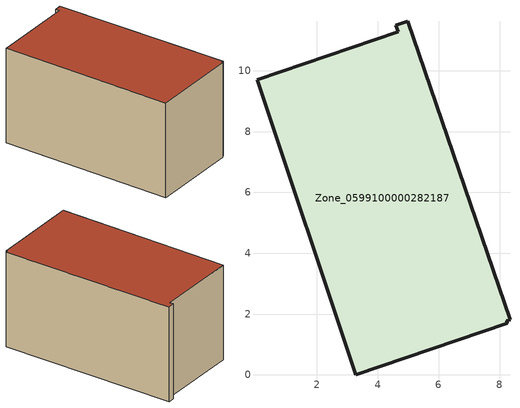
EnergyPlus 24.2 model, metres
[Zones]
Zone_0599100000282187
 floor ground (C_G): 8.26,1.7 3.28,0 0.03,9.7 4.67,11.28 4.59,11.49 4.98,11.63 8.35,1.81 8.23,1.77 z0
 wall outside (C_F): 8.35,1.81 4.98,11.63 4.59,11.49 4.67,11.28 0.03,9.7 3.28,0 8.26,1.7 8.23,1.77 8.35,1.81 z0:5.7
 roof outside (C_R): 8.23,1.77 8.35,1.81 4.98,11.63 4.59,11.49 4.67,11.28 0.03,9.7 3.28,0 8.26,1.7 z5.7
[BUILDING]
Pand.0599100000282187: North Axis=0; Terrain=City; Loads Convergence Tolerance Value=0.04; Temperature Convergence Tolerance Value=0.4; Solar Distribution=FullExterior; Maximum Number of Warmup Days=25; Minimum Number of Warmup Days=1
[Site:Location]
Rotterdam.The.Hague.AP_ZH_NLD Design_Conditions: Latitude=51.96; Longitude=4.45; Time Zone=1; Elevation=-4.5
[SITE:GROUNDTEMPERATURE:BUILDINGSURFACE]
18, 18, 18, 18, 18, 18, 18, 18, 18, 18, 18, 18
[MATERIAL] Thermal Absorptance=0.9; Solar Absorptance=0.7; Visible Absorptance=0.7
Name | Roughness | Thickness | Conductivity | Density | Specific Heat
G.TC.1946-1964 | MediumSmooth | 0.15 | 1 | 540 | 1210
F.TC.1946-1964 | Rough | 0.3 | 0.857143 | 1920 | 840
R.TC.1946-1964 | MediumRough | 0.2 | 0.235294 | 1500 | 1000
[CONSTRUCTION]
C_G: G.TC.1946-1964
C_F: F.TC.1946-1964
C_R: R.TC.1946-1964
[ZONE]
Zone_0599100000282187: Type=1; Multiplier=1; Ceiling Height=Autocalculate; Volume=Autocalculate; Floor Area=autocalculate; Part of Total Floor Area=Yes
[ZONEINFILTRATION:DESIGNFLOWRATE]
Infil_Zone_0599100000282187: Zone or ZoneList or Space or SpaceList=Zone_0599100000282187; Schedule=AlwaysOn; Design Flow Rate Calculation Method=Flow/Area; Flow Rate per Floor Area=0.003; Constant Term Coefficient=1; Temperature Term Coefficient=0; Velocity Term Coefficient=0; Velocity Squared Term Coefficient=0
[HVACTEMPLATE:ZONE:IDEALLOADSAIRSYSTEM]
Zone_0599100000282187: Maximum Heating Supply Air Temperature=50; Minimum Cooling Supply Air Temperature=13; Maximum Heating Supply Air Humidity Ratio=0.0156; Minimum Cooling Supply Air Humidity Ratio=0.0077; Heating Limit=NoLimit; Cooling Limit=NoLimit; Dehumidification Control Type=ConstantSensibleHeatRatio; Cooling Sensible Heat Ratio=0.7; Dehumidification Setpoint=60; Humidification Control Type=None; Humidification Setpoint=30; Outdoor Air Method=None; Outdoor Air Flow Rate per Person=0.00944; Outdoor Air Flow Rate per Zone Floor Area=0; Outdoor Air Flow Rate per Zone=0; Demand Controlled Ventilation Type=None; Outdoor Air Economizer Type=NoEconomizer; Heat Recovery Type=None; Sensible Heat Recovery Effectiveness=0.7; Latent Heat Recovery Effectiveness=0.65
[ZONECONTROL:THERMOSTAT]
ThermostatControl_Zone_0599100000282187: Zone or ZoneList=Zone_0599100000282187; Control Type Schedule=DualSetpointControlType; Control 1=Thermostat_Zone_0599100000282187; Temperature Difference Between Cutout And Setpoint=0
[THERMOSTATSETPOINT:DUALSETPOINT]
Thermostat_Zone_0599100000282187: Heating Setpoint Temperature Schedule=HeatingSetpoint_Zone_0599100000282187; Cooling Setpoint Temperature Schedule=CoolingSetpoint_Zone_0599100000282187
[SCHEDULE:COMPACT]
HeatingSetpoint_Zone_0599100000282187: Through: 12/31, For: AllDays, Until: 24:00, 21
CoolingSetpoint_Zone_0599100000282187: Through: 12/31, For: AllDays, Until: 24:00, 24
DualSetpointControlType: Through: 12/31, For: AllDays, Until: 24:00, 4
AlwaysOn: Through: 12/31, For: AllDays, Until: 24:00, 1
